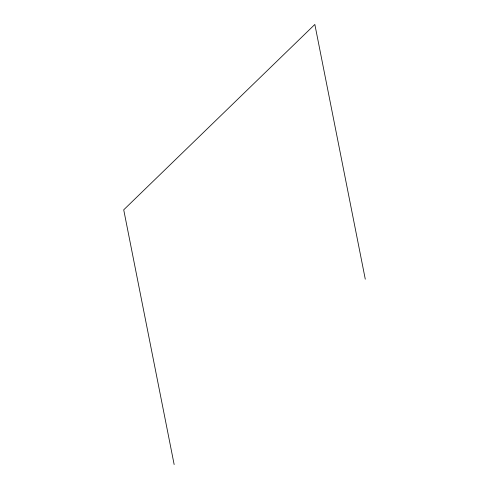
<?xml version="1.0" encoding="UTF-8"?>
<svg xmlns="http://www.w3.org/2000/svg" width="489" height="489" viewBox="0 0 489 489"><rect width="100%" height="100%" fill="white"/><g stroke="black" fill="none" stroke-linecap="round" stroke-linejoin="round"><path stroke-width="0.73" d="M365.283 279.182L314.843 24.45L123.717 209.818L174.157 464.55"/></g></svg>
